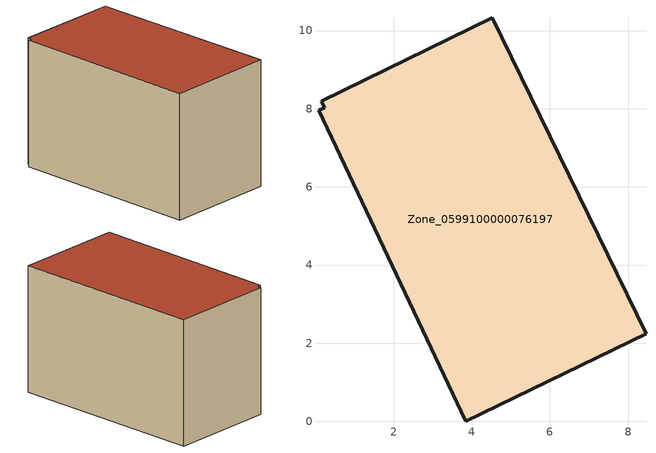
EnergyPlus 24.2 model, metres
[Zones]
Zone_0599100000076197
 floor ground (C_G): 0.15,8.19 4.53,10.33 8.46,2.24 3.85,0 0.08,7.96 0.23,8.03 z0
 wall outside (C_F): 8.46,2.24 4.53,10.33 0.15,8.19 0.23,8.03 0.08,7.96 3.85,0 8.46,2.24 z0:5.82
 roof outside (C_R): 4.53,10.33 0.15,8.19 0.23,8.03 0.08,7.96 3.85,0 8.46,2.24 z5.82
[BUILDING]
Pand.0599100000076197: North Axis=0; Terrain=City; Loads Convergence Tolerance Value=0.04; Temperature Convergence Tolerance Value=0.4; Solar Distribution=FullExterior; Maximum Number of Warmup Days=25; Minimum Number of Warmup Days=1
[Site:Location]
Rotterdam.The.Hague.AP_ZH_NLD Design_Conditions: Latitude=51.96; Longitude=4.45; Time Zone=1; Elevation=-4.5
[SITE:GROUNDTEMPERATURE:BUILDINGSURFACE]
18, 18, 18, 18, 18, 18, 18, 18, 18, 18, 18, 18
[MATERIAL] Thermal Absorptance=0.9; Solar Absorptance=0.7; Visible Absorptance=0.7
Name | Roughness | Thickness | Conductivity | Density | Specific Heat
G.TI.1965-1974 | MediumSmooth | 0.15 | 0.882353 | 540 | 1210
F.TI.1965-1974 | Rough | 0.3 | 0.697674 | 1920 | 840
R.TI.1965-1974 | MediumRough | 0.2 | 0.232558 | 1500 | 1000
[CONSTRUCTION]
C_G: G.TI.1965-1974
C_F: F.TI.1965-1974
C_R: R.TI.1965-1974
[ZONE]
Zone_0599100000076197: Type=1; Multiplier=1; Ceiling Height=Autocalculate; Volume=Autocalculate; Floor Area=autocalculate; Part of Total Floor Area=Yes
[ZONEINFILTRATION:DESIGNFLOWRATE]
Infil_Zone_0599100000076197: Zone or ZoneList or Space or SpaceList=Zone_0599100000076197; Schedule=AlwaysOn; Design Flow Rate Calculation Method=Flow/Area; Flow Rate per Floor Area=0.003; Constant Term Coefficient=1; Temperature Term Coefficient=0; Velocity Term Coefficient=0; Velocity Squared Term Coefficient=0
[HVACTEMPLATE:ZONE:IDEALLOADSAIRSYSTEM]
Zone_0599100000076197: Maximum Heating Supply Air Temperature=50; Minimum Cooling Supply Air Temperature=13; Maximum Heating Supply Air Humidity Ratio=0.0156; Minimum Cooling Supply Air Humidity Ratio=0.0077; Heating Limit=NoLimit; Cooling Limit=NoLimit; Dehumidification Control Type=ConstantSensibleHeatRatio; Cooling Sensible Heat Ratio=0.7; Dehumidification Setpoint=60; Humidification Control Type=None; Humidification Setpoint=30; Outdoor Air Method=None; Outdoor Air Flow Rate per Person=0.00944; Outdoor Air Flow Rate per Zone Floor Area=0; Outdoor Air Flow Rate per Zone=0; Demand Controlled Ventilation Type=None; Outdoor Air Economizer Type=NoEconomizer; Heat Recovery Type=None; Sensible Heat Recovery Effectiveness=0.7; Latent Heat Recovery Effectiveness=0.65
[ZONECONTROL:THERMOSTAT]
ThermostatControl_Zone_0599100000076197: Zone or ZoneList=Zone_0599100000076197; Control Type Schedule=DualSetpointControlType; Control 1=Thermostat_Zone_0599100000076197; Temperature Difference Between Cutout And Setpoint=0
[THERMOSTATSETPOINT:DUALSETPOINT]
Thermostat_Zone_0599100000076197: Heating Setpoint Temperature Schedule=HeatingSetpoint_Zone_0599100000076197; Cooling Setpoint Temperature Schedule=CoolingSetpoint_Zone_0599100000076197
[SCHEDULE:COMPACT]
HeatingSetpoint_Zone_0599100000076197: Through: 12/31, For: AllDays, Until: 24:00, 21
CoolingSetpoint_Zone_0599100000076197: Through: 12/31, For: AllDays, Until: 24:00, 24
DualSetpointControlType: Through: 12/31, For: AllDays, Until: 24:00, 4
AlwaysOn: Through: 12/31, For: AllDays, Until: 24:00, 1
